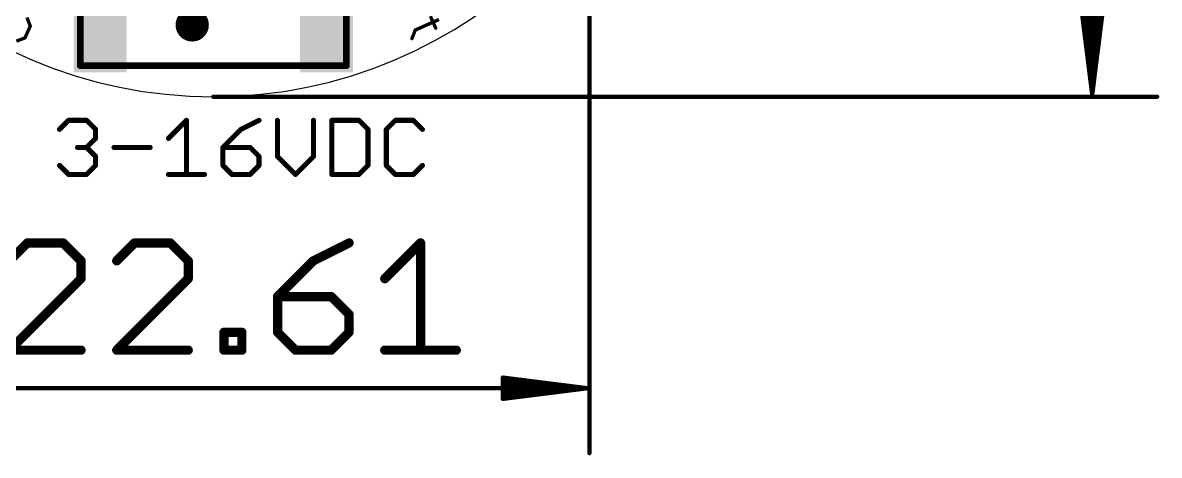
# Model space of a CAD drawing. Extents: x -27.3 to 28.4, y -24.7 to 14.
# Drawn here: x -5.73 to 28.43, y -24.75 to -11.75 of the extents above; entities that cross this region are included whole.
import ezdxf

# ---------------------------------------------------------------- set-up
doc = ezdxf.new("R2010")
doc.units = 0
for name, color, linetype in [('1', 12, 'CONTINUOUS'), ('20', 53, 'CONTINUOUS'), ('21', 40, 'CONTINUOUS'), ('23', 53, 'CONTINUOUS'), ('51', 53, 'CONTINUOUS')]:
    doc.layers.add(name, color=color, linetype=linetype)

# ---------------------------------------------------------------- blocks, each defined once
blk = doc.blocks.new('RECT')
blk.add_solid([(-0.5, -0.5), (0.5, -0.5), (-0.5, 0.5), (0.5, 0.5)])
blk = doc.blocks.new('PIE')
at = {"const_width": 0.5}
blk.add_lwpolyline([(0, -0.25, 1), (0, 0.25, 1), (0, -0.25)], format="xyb", dxfattribs=at)

msp = doc.modelspace()

# ---------------------------------------------------------------- linework, layer by layer
at = {"layer": '20'}
for start, end in [(180, 270), (270, 0)]:
    msp.add_arc((0, 0), 13.97, start, end, dxfattribs=at)
at = {"layer": '21'}
for points, const_width in [([(-5.6017, -11.5875), (-5.5029, -11.8448)], 0.1016), ([(6.7815, -11.6483), (6.0693, -11.9654)], 0.1016), ([(6.5242, -11.5495), (6.6827, -11.9056)], 0.1016), ([(-5.5029, -11.8448), (-5.6615, -12.2009)], 0.1016), ([(6.0693, -11.9654), (5.9705, -12.2227)], 0.1016), ([(-5.6615, -12.2009), (-5.9188, -12.2997)], 0.1016), ([(2.25, -13.033), (-2.25, -13.033)], 0.127)]:
    msp.add_lwpolyline(points, dxfattribs=dict(at, const_width=const_width))
for points, const_width in [([(-5.5266, -11.8539, 1), (-5.4792, -11.8357)], 0.0508), ([(-5.4797, -11.8551, 1), (-5.5261, -11.8344)], 0.0508), ([(6.059, -11.9422, 1), (6.0796, -11.9886)], 0.0508), ([(6.093, -11.9745, 1), (6.0456, -11.9563)], 0.0508), ([(6.6595, -11.916, 1), (6.7059, -11.8953)], 0.0508), ([(-5.6847, -12.1905, 1), (-5.6383, -12.2112)], 0.0508), ([(-5.6524, -12.2246, 1), (-5.6706, -12.1772)], 0.0508), ([(5.9468, -12.2136, 1), (5.9942, -12.2318)], 0.0508), ([(-2.25, -13.0013, 1), (-2.25, -13.0648)], 0.0635), ([(2.25, -13.0648, 1), (2.25, -13.0013)], 0.0635)]:
    msp.add_lwpolyline(points, format="xyb", dxfattribs=dict(at, const_width=const_width))
at = {"layer": '23'}
msp.add_point((-0.635, -11.811), dxfattribs=at)
at = {"layer": '51'}
for points, const_width in [([(26.416, 13.905), (26.416, -13.905)], 0.13), ([(11.303, 0), (11.303, -24.683)], 0.13), ([(-4, -13.033), (-4, -5.533)], 0.2032), ([(4, -5.533), (4, -13.033)], 0.2032), ([(26.416, -13.905), (26.0968, -11.37)], 0.13), ([(26.416, -13.905), (26.156, -11.37)], 0.13), ([(26.416, -13.905), (26.286, -11.37)], 0.13), ([(26.7352, -11.37), (26.416, -13.905)], 0.13), ([(26.546, -11.37), (26.416, -13.905)], 0.13), ([(26.676, -11.37), (26.416, -13.905)], 0.13), ([(4, -13.033), (-4, -13.033)], 0.2032), ([(0, -13.97), (28.366, -13.97)], 0.13), ([(-4.6228, -14.951), (-4.3516, -14.6798)], 0.1524), ([(-4.3516, -14.6798), (-3.8093, -14.6798)], 0.1524), ([(-3.8093, -14.6798), (-3.5381, -14.951)], 0.1524), ([(-1.3485, -15.2221), (-0.8062, -14.6798)], 0.1524), ([(-0.8062, -14.6798), (-0.8062, -16.3068)], 0.1524), ([(1.3733, -14.6798), (0.831, -14.951)], 0.1524), ([(1.9258, -14.6798), (1.9258, -15.7645)], 0.1524), ([(3.0105, -15.7645), (3.0105, -14.6798)], 0.1524), ([(3.563, -14.6798), (3.563, -16.3068)], 0.1524), ([(4.3765, -14.6798), (3.563, -14.6798)], 0.1524), ([(4.6476, -14.951), (4.3765, -14.6798)], 0.1524), ([(5.4713, -14.6798), (5.2001, -14.951)], 0.1524), ([(6.0136, -14.6798), (5.4713, -14.6798)], 0.1524), ([(6.2848, -14.951), (6.0136, -14.6798)], 0.1524), ([(-3.5381, -14.951), (-3.5381, -15.2221)], 0.1524), ([(0.831, -14.951), (0.2887, -15.4933)], 0.1524), ([(4.6476, -16.0356), (4.6476, -14.951)], 0.1524), ([(5.2001, -14.951), (5.2001, -16.0356)], 0.1524), ([(-3.5381, -15.2221), (-3.8093, -15.4933)], 0.1524), ([(-3.8093, -15.4933), (-4.0805, -15.4933)], 0.1524), ([(-3.8093, -15.4933), (-3.5381, -15.7645)], 0.1524), ([(-3.5381, -15.7645), (-3.5381, -16.0356)], 0.1524), ([(-2.9856, -15.4933), (-1.901, -15.4933)], 0.1524), ([(0.2887, -15.4933), (0.2887, -16.0356)], 0.1524), ([(1.1022, -15.4933), (0.2887, -15.4933)], 0.1524), ([(1.3733, -15.7645), (1.1022, -15.4933)], 0.1524), ([(1.3733, -16.0356), (1.3733, -15.7645)], 0.1524), ([(1.9258, -15.7645), (2.4682, -16.3068)], 0.1524), ([(2.4682, -16.3068), (3.0105, -15.7645)], 0.1524), ([(-4.3516, -16.3068), (-4.6228, -16.0356)], 0.1524), ([(-3.5381, -16.0356), (-3.8093, -16.3068)], 0.1524), ([(0.2887, -16.0356), (0.5598, -16.3068)], 0.1524), ([(1.1022, -16.3068), (1.3733, -16.0356)], 0.1524), ([(4.3765, -16.3068), (4.6476, -16.0356)], 0.1524), ([(5.2001, -16.0356), (5.4713, -16.3068)], 0.1524), ([(6.0136, -16.3068), (6.2848, -16.0356)], 0.1524), ([(-3.8093, -16.3068), (-4.3516, -16.3068)], 0.1524), ([(-1.3485, -16.3068), (-0.2638, -16.3068)], 0.1524), ([(0.5598, -16.3068), (1.1022, -16.3068)], 0.1524), ([(3.563, -16.3068), (4.3765, -16.3068)], 0.1524), ([(5.4713, -16.3068), (6.0136, -16.3068)], 0.1524), ([(-5.589, -18.3649), (-6.1263, -18.9022)], 0.2794), ([(-4.5146, -18.3649), (-5.589, -18.3649)], 0.2794), ([(-3.9774, -18.9022), (-4.5146, -18.3649)], 0.2794), ([(-2.3663, -18.3649), (-2.9035, -18.9022)], 0.2794), ([(-1.2918, -18.3649), (-2.3663, -18.3649)], 0.2794), ([(-0.7546, -18.9022), (-1.2918, -18.3649)], 0.2794), ([(4.0795, -18.3649), (3.0051, -18.9022)], 0.2794), ([(5.1534, -19.4394), (6.2278, -18.3649)], 0.2794), ([(6.2278, -18.3649), (6.2278, -21.5883)], 0.2794), ([(-3.9774, -19.4394), (-3.9774, -18.9022)], 0.2794), ([(-0.7546, -19.4394), (-0.7546, -18.9022)], 0.2794), ([(3.0051, -18.9022), (1.9306, -19.9766)], 0.2794), ([(-6.1263, -21.5883), (-3.9774, -19.4394)], 0.2794), ([(-2.9035, -21.5883), (-0.7546, -19.4394)], 0.2794), ([(1.9306, -19.9766), (1.9306, -21.0511)], 0.2794), ([(3.5423, -19.9766), (1.9306, -19.9766)], 0.2794), ([(4.0795, -20.5139), (3.5423, -19.9766)], 0.2794), ([(4.0795, -21.0511), (4.0795, -20.5139)], 0.2794), ([(0.3192, -21.5883), (0.3192, -21.0511)], 0.2794), ([(0.3192, -21.0511), (0.8565, -21.0511)], 0.2794), ([(0.8565, -21.0511), (0.8565, -21.5883)], 0.2794), ([(1.9306, -21.0511), (2.4678, -21.5883)], 0.2794), ([(3.5423, -21.5883), (4.0795, -21.0511)], 0.2794), ([(-3.9774, -21.5883), (-6.1263, -21.5883)], 0.2794), ([(-0.7546, -21.5883), (-2.9035, -21.5883)], 0.2794), ([(0.8565, -21.5883), (0.3192, -21.5883)], 0.2794), ([(2.4678, -21.5883), (3.5423, -21.5883)], 0.2794), ([(5.1534, -21.5883), (7.3023, -21.5883)], 0.2794), ([(11.238, -22.733), (8.703, -22.4138)], 0.13), ([(8.703, -22.4138), (8.703, -23.0522)], 0.13), ([(11.238, -22.733), (8.703, -22.473)], 0.13), ([(11.238, -22.733), (8.703, -22.603)], 0.13), ([(-11.238, -22.733), (11.238, -22.733)], 0.13), ([(8.703, -23.0522), (11.238, -22.733)], 0.13), ([(8.703, -22.863), (11.238, -22.733)], 0.13), ([(8.703, -22.993), (11.238, -22.733)], 0.13)]:
    msp.add_lwpolyline(points, dxfattribs=dict(at, const_width=const_width))
for points, const_width in [([(-4, -12.9822, 1), (-4, -13.0838)], 0.1016), ([(4, -13.0838, 1), (4, -12.9822)], 0.1016), ([(-4.0508, -13.033, 1), (-3.9492, -13.033)], 0.1016), ([(3.9492, -13.033, 1), (4.0508, -13.033)], 0.1016), ([(0, -13.9375, 1), (0, -14.0025)], 0.065), ([(26.3838, -13.9009, 1), (26.4482, -13.9091)], 0.065), ([(26.3837, -13.9017, 1), (26.4483, -13.9083)], 0.065), ([(26.3835, -13.9067, 1), (26.4485, -13.9033)], 0.065), ([(26.3835, -13.9033, 1), (26.4485, -13.9067)], 0.065), ([(26.3835, -13.905, 1), (26.4485, -13.905)], 0.065), ([(26.3837, -13.9083, 1), (26.4483, -13.9017)], 0.065), ([(26.3838, -13.9091, 1), (26.4482, -13.9009)], 0.065), ([(28.366, -14.0025, 1), (28.366, -13.9375)], 0.065), ([(-4.3516, -14.6417, 1), (-4.3516, -14.7179)], 0.0762), ([(-4.3247, -14.7068, 1), (-4.3786, -14.6529)], 0.0762), ([(-3.7824, -14.6529, 1), (-3.8362, -14.7068)], 0.0762), ([(-3.8093, -14.7179, 1), (-3.8093, -14.6417)], 0.0762), ([(-0.7681, -14.6798, 1), (-0.8443, -14.6798)], 0.0762), ([(-0.7792, -14.7068, 1), (-0.8331, -14.6529)], 0.0762), ([(1.3904, -14.7139, 1), (1.3563, -14.6457)], 0.0762), ([(1.9639, -14.6798, 1), (1.8877, -14.6798)], 0.0762), ([(3.0486, -14.6798, 1), (2.9724, -14.6798)], 0.0762), ([(3.6011, -14.6798, 1), (3.5249, -14.6798)], 0.0762), ([(3.563, -14.6417, 1), (3.563, -14.7179)], 0.0762), ([(4.4034, -14.6529, 1), (4.3495, -14.7068)], 0.0762), ([(4.3765, -14.7179, 1), (4.3765, -14.6417)], 0.0762), ([(5.4713, -14.6417, 1), (5.4713, -14.7179)], 0.0762), ([(5.4982, -14.7068, 1), (5.4444, -14.6529)], 0.0762), ([(6.0406, -14.6529, 1), (5.9867, -14.7068)], 0.0762), ([(6.0136, -14.7179, 1), (6.0136, -14.6417)], 0.0762), ([(-4.6497, -14.924, 1), (-4.5959, -14.9779)], 0.0762), ([(-3.5, -14.951, 1), (-3.5762, -14.951)], 0.0762), ([(-3.5651, -14.9779, 1), (-3.5112, -14.924)], 0.0762), ([(0.814, -14.9169, 1), (0.848, -14.9851)], 0.0762), ([(0.8579, -14.9779, 1), (0.8041, -14.924)], 0.0762), ([(4.6857, -14.951, 1), (4.6095, -14.951)], 0.0762), ([(4.6207, -14.9779, 1), (4.6746, -14.924)], 0.0762), ([(5.2382, -14.951, 1), (5.162, -14.951)], 0.0762), ([(5.1732, -14.924, 1), (5.2271, -14.9779)], 0.0762), ([(6.2579, -14.9779, 1), (6.3117, -14.924)], 0.0762), ([(-3.5762, -15.2221, 1), (-3.5, -15.2221)], 0.0762), ([(-3.5112, -15.2491, 1), (-3.5651, -15.1952)], 0.0762), ([(-1.3754, -15.1952, 1), (-1.3215, -15.2491)], 0.0762), ([(-4.0805, -15.4552, 1), (-4.0805, -15.5314)], 0.0762), ([(-3.7824, -15.4664, 1), (-3.8362, -15.5202)], 0.0762), ([(-3.8362, -15.4664, 1), (-3.7824, -15.5202)], 0.0762), ([(-3.8093, -15.5314, 1), (-3.8093, -15.4552)], 0.0762), ([(-3.5, -15.7645, 1), (-3.5762, -15.7645)], 0.0762), ([(-3.5651, -15.7914, 1), (-3.5112, -15.7375)], 0.0762), ([(-2.9856, -15.4552, 1), (-2.9856, -15.5314)], 0.0762), ([(-1.901, -15.5314, 1), (-1.901, -15.4552)], 0.0762), ([(0.3268, -15.4933, 1), (0.2506, -15.4933)], 0.0762), ([(0.2887, -15.4552, 1), (0.2887, -15.5314)], 0.0762), ([(0.2617, -15.4664, 1), (0.3156, -15.5202)], 0.0762), ([(1.1291, -15.4664, 1), (1.0752, -15.5202)], 0.0762), ([(1.1022, -15.5314, 1), (1.1022, -15.4552)], 0.0762), ([(1.4114, -15.7645, 1), (1.3352, -15.7645)], 0.0762), ([(1.3464, -15.7914, 1), (1.4003, -15.7375)], 0.0762), ([(1.9528, -15.7375, 1), (1.8989, -15.7914)], 0.0762), ([(3.0374, -15.7914, 1), (2.9835, -15.7375)], 0.0762), ([(-4.5959, -16.0087, 1), (-4.6497, -16.0626)], 0.0762), ([(-3.5762, -16.0356, 1), (-3.5, -16.0356)], 0.0762), ([(-3.5112, -16.0626, 1), (-3.5651, -16.0087)], 0.0762), ([(0.3156, -16.0087, 1), (0.2617, -16.0626)], 0.0762), ([(0.2506, -16.0356, 1), (0.3268, -16.0356)], 0.0762), ([(1.3352, -16.0356, 1), (1.4114, -16.0356)], 0.0762), ([(1.4003, -16.0626, 1), (1.3464, -16.0087)], 0.0762), ([(1.8877, -15.7645, 1), (1.9639, -15.7645)], 0.0762), ([(2.9724, -15.7645, 1), (3.0486, -15.7645)], 0.0762), ([(4.6095, -16.0356, 1), (4.6857, -16.0356)], 0.0762), ([(4.6746, -16.0626, 1), (4.6207, -16.0087)], 0.0762), ([(5.2271, -16.0087, 1), (5.1732, -16.0626)], 0.0762), ([(5.162, -16.0356, 1), (5.2382, -16.0356)], 0.0762), ([(6.3117, -16.0626, 1), (6.2579, -16.0087)], 0.0762), ([(-4.3516, -16.2687, 1), (-4.3516, -16.3449)], 0.0762), ([(-4.3786, -16.3337, 1), (-4.3247, -16.2799)], 0.0762), ([(-3.8362, -16.2799, 1), (-3.7824, -16.3337)], 0.0762), ([(-3.8093, -16.3449, 1), (-3.8093, -16.2687)], 0.0762), ([(-1.3485, -16.2687, 1), (-1.3485, -16.3449)], 0.0762), ([(-0.8443, -16.3068, 1), (-0.7681, -16.3068)], 0.0762), ([(-0.2638, -16.3449, 1), (-0.2638, -16.2687)], 0.0762), ([(0.5598, -16.2687, 1), (0.5598, -16.3449)], 0.0762), ([(0.5329, -16.3337, 1), (0.5868, -16.2799)], 0.0762), ([(1.0752, -16.2799, 1), (1.1291, -16.3337)], 0.0762), ([(1.1022, -16.3449, 1), (1.1022, -16.2687)], 0.0762), ([(2.4412, -16.2799, 1), (2.4951, -16.3337)], 0.0762), ([(2.4412, -16.3337, 1), (2.4951, -16.2799)], 0.0762), ([(3.563, -16.2687, 1), (3.563, -16.3449)], 0.0762), ([(3.5249, -16.3068, 1), (3.6011, -16.3068)], 0.0762), ([(4.3495, -16.2799, 1), (4.4034, -16.3337)], 0.0762), ([(4.3765, -16.3449, 1), (4.3765, -16.2687)], 0.0762), ([(5.4713, -16.2687, 1), (5.4713, -16.3449)], 0.0762), ([(5.4444, -16.3337, 1), (5.4982, -16.2799)], 0.0762), ([(5.9867, -16.2799, 1), (6.0406, -16.3337)], 0.0762), ([(6.0136, -16.3449, 1), (6.0136, -16.2687)], 0.0762), ([(-5.589, -18.2951, 1), (-5.589, -18.4348)], 0.1397), ([(-5.5396, -18.4143, 1), (-5.6384, -18.3156)], 0.1397), ([(-4.4652, -18.3156, 1), (-4.564, -18.4143)], 0.1397), ([(-4.5146, -18.4348, 1), (-4.5146, -18.2951)], 0.1397), ([(-2.3663, -18.2951, 1), (-2.3663, -18.4348)], 0.1397), ([(-2.3169, -18.4143, 1), (-2.4157, -18.3156)], 0.1397), ([(-1.2424, -18.3156, 1), (-1.3412, -18.4143)], 0.1397), ([(-1.2918, -18.4348, 1), (-1.2918, -18.2951)], 0.1397), ([(4.1108, -18.4274, 1), (4.0483, -18.3025)], 0.1397), ([(6.2977, -18.3649, 1), (6.158, -18.3649)], 0.1397), ([(6.2772, -18.4143, 1), (6.1784, -18.3156)], 0.1397), ([(-3.9075, -18.9022, 1), (-4.0472, -18.9022)], 0.1397), ([(-4.0268, -18.9516, 1), (-3.928, -18.8528)], 0.1397), ([(-2.9529, -18.8528, 1), (-2.8541, -18.9516)], 0.1397), ([(-0.6848, -18.9022, 1), (-0.8245, -18.9022)], 0.1397), ([(-0.804, -18.9516, 1), (-0.7052, -18.8528)], 0.1397), ([(2.9738, -18.8397, 1), (3.0363, -18.9646)], 0.1397), ([(3.0545, -18.9516, 1), (2.9557, -18.8528)], 0.1397), ([(-4.0472, -19.4394, 1), (-3.9075, -19.4394)], 0.1397), ([(-3.928, -19.4888, 1), (-4.0268, -19.39)], 0.1397), ([(-0.8245, -19.4394, 1), (-0.6848, -19.4394)], 0.1397), ([(-0.7052, -19.4888, 1), (-0.804, -19.39)], 0.1397), ([(5.104, -19.39, 1), (5.2028, -19.4888)], 0.1397), ([(2.0005, -19.9766, 1), (1.8608, -19.9766)], 0.1397), ([(1.9306, -19.9068, 1), (1.9306, -20.0465)], 0.1397), ([(1.8812, -19.9272, 1), (1.98, -20.026)], 0.1397), ([(3.5917, -19.9272, 1), (3.4929, -20.026)], 0.1397), ([(3.5423, -20.0465, 1), (3.5423, -19.9068)], 0.1397), ([(4.1494, -20.5139, 1), (4.0097, -20.5139)], 0.1397), ([(4.0301, -20.5632, 1), (4.1289, -20.4645)], 0.1397), ([(0.3192, -20.9812, 1), (0.3192, -21.1209)], 0.1397), ([(0.3891, -21.0511, 1), (0.2494, -21.0511)], 0.1397), ([(0.9263, -21.0511, 1), (0.7866, -21.0511)], 0.1397), ([(0.8565, -21.1209, 1), (0.8565, -20.9812)], 0.1397), ([(1.98, -21.0017, 1), (1.8812, -21.1005)], 0.1397), ([(1.8608, -21.0511, 1), (2.0005, -21.0511)], 0.1397), ([(4.0097, -21.0511, 1), (4.1494, -21.0511)], 0.1397), ([(4.1289, -21.1005, 1), (4.0301, -21.0017)], 0.1397), ([(-3.9774, -21.6581, 1), (-3.9774, -21.5185)], 0.1397), ([(-2.9035, -21.5185, 1), (-2.9035, -21.6581)], 0.1397), ([(-2.9529, -21.5389, 1), (-2.8541, -21.6377)], 0.1397), ([(-0.7546, -21.6581, 1), (-0.7546, -21.5185)], 0.1397), ([(0.3192, -21.5185, 1), (0.3192, -21.6581)], 0.1397), ([(0.2494, -21.5883, 1), (0.3891, -21.5883)], 0.1397), ([(0.7866, -21.5883, 1), (0.9263, -21.5883)], 0.1397), ([(0.8565, -21.6581, 1), (0.8565, -21.5185)], 0.1397), ([(2.4678, -21.5185, 1), (2.4678, -21.6581)], 0.1397), ([(2.4185, -21.6377, 1), (2.5172, -21.5389)], 0.1397), ([(3.4929, -21.5389, 1), (3.5917, -21.6377)], 0.1397), ([(3.5423, -21.6581, 1), (3.5423, -21.5185)], 0.1397), ([(5.1534, -21.5185, 1), (5.1534, -21.6581)], 0.1397), ([(6.158, -21.5883, 1), (6.2977, -21.5883)], 0.1397), ([(7.3023, -21.6581, 1), (7.3023, -21.5185)], 0.1397), ([(8.7071, -22.3815, 1), (8.6989, -22.446)], 0.065), ([(8.7355, -22.4138, 1), (8.6705, -22.4138)], 0.065), ([(8.7063, -22.4407, 1), (8.6997, -22.5053)], 0.065), ([(8.7047, -22.5705, 1), (8.7013, -22.6355)], 0.065), ([(8.7013, -22.8305, 1), (8.7047, -22.8955)], 0.065), ([(11.2421, -22.7652, 1), (11.2339, -22.7008)], 0.065), ([(11.2339, -22.7652, 1), (11.2421, -22.7008)], 0.065), ([(11.2413, -22.7653, 1), (11.2347, -22.7007)], 0.065), ([(11.2347, -22.7653, 1), (11.2413, -22.7007)], 0.065), ([(11.2363, -22.7655, 1), (11.2397, -22.7005)], 0.065), ([(11.2397, -22.7655, 1), (11.2363, -22.7005)], 0.065), ([(11.238, -22.7655, 1), (11.238, -22.7005)], 0.065), ([(8.6997, -22.9607, 1), (8.7063, -23.0253)], 0.065), ([(8.6989, -23.02, 1), (8.7071, -23.0845)], 0.065), ([(8.6705, -23.0522, 1), (8.7355, -23.0522)], 0.065), ([(11.2705, -24.683, 1), (11.3355, -24.683)], 0.065)]:
    msp.add_lwpolyline(points, format="xyb", dxfattribs=dict(at, const_width=const_width))

# ---------------------------------------------------------------- block references
at = {"layer": '1', "xscale": 3.4, "yscale": 1.6, "rotation": 270}
for p in [(-3.4, -11.533), (3.4, -11.533)]:
    msp.add_blockref('RECT', p, dxfattribs=at)
at = {"layer": '1'}
msp.add_blockref('PIE', (-0.635, -11.811), dxfattribs=at)

doc.saveas('drawing.dxf')
